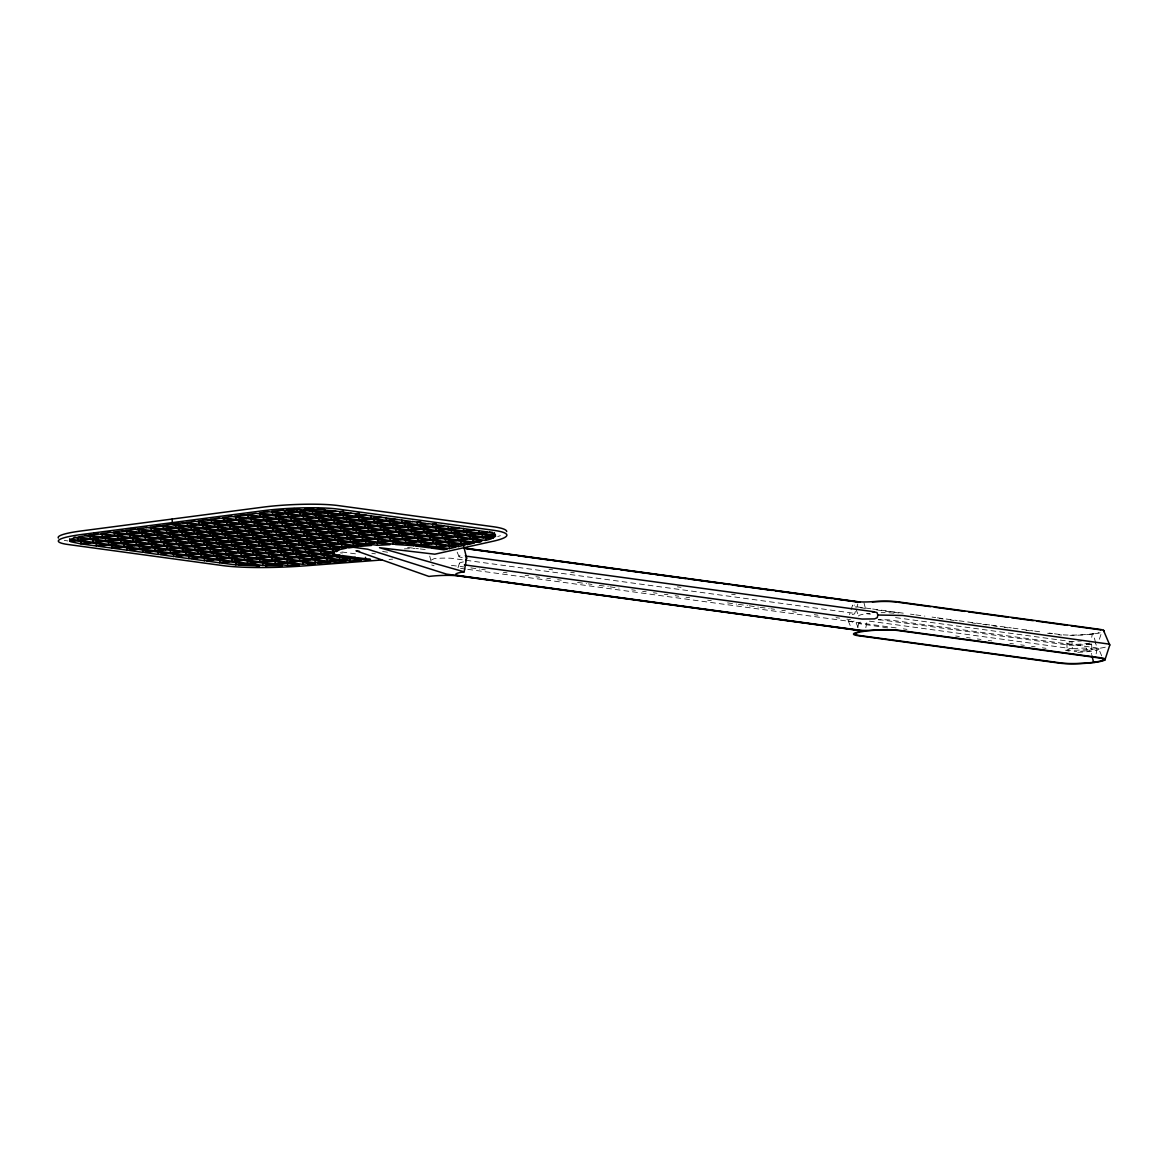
<?xml version="1.0" encoding="UTF-8"?>
<svg xmlns="http://www.w3.org/2000/svg" width="1168" height="1168" viewBox="0 0 1168 1168"><rect width="100%" height="100%" fill="white"/><g stroke="black" fill="none" stroke-linecap="round" stroke-linejoin="round"><path stroke-width="0.75" stroke-dasharray="5 3.75" d="M865.838 627.727L866.758 622.544M1091.715 637.29L1092.328 633.83L1093.365 633.976L1095.423 642.108M1096.153 653.803L1097.073 648.62L1095.832 643.743M457.987 567.75L459.477 563.137M852.246 614.66L854.611 613.842L856.319 608.718M857.823 604.046L856.816 607.156A25.127 3.154 -2.5 0 1 852.625 605.053L849.516 614.616M857.633 627.333L859.137 622.719M1099.409 639.217L1101.92 631.538M431.474 559.954L434.335 558.567A17.564 2.205 -2.5 0 1 451.111 558.26L854.801 613.39M467.784 569.342L852.552 621.785L855.122 620.5L858.29 627.961M463.448 561.896L462.981 561.969A17.564 2.205 -2.5 0 0 460.382 564.202L462.572 564.626M389.061 559.414L392.696 559.136M404.391 548.887L415.151 548.464M893.885 613.171L888.162 612.718A19.287 2.424 -2.5 0 0 881.154 612.689M451.417 565.37L463.623 566.903M407.574 547.471L418.407 548.741M420.203 548.945L425.619 549.588M870.861 608.762L858.261 607.039A23.331 2.92 -2.5 0 1 854.392 605.024M872.657 608.995L903.258 613.171M910.456 614.149L914.062 614.645M915.858 614.894L924.866 616.12M932.064 617.098L935.67 617.58M937.466 617.828L957.264 620.529M959.059 620.777L989.676 624.938M991.471 625.187L1011.269 627.888M1013.065 628.136L1032.877 630.837M1034.673 631.07L1041.871 632.063M1049.068 633.041L1052.675 633.523M1054.47 633.771L1059.872 634.516A23.331 2.92 -2.5 0 0 1098.621 632.735M860.393 607.725L867.59 608.703M876.599 609.93L899.988 613.112M939.598 618.514L943.204 619.011M950.402 619.989L953.993 620.471M971.995 622.924L975.601 623.42M982.799 624.398L986.405 624.895M993.603 625.873L997.195 626.369M1004.407 627.347L1007.999 627.829M1026 630.282L1029.607 630.778M1047.608 633.231L1051.2 633.728M549.033 569.342L552.639 569.838M570.729 572.305L574.335 572.787M677.382 586.832L681.002 587.329M731.621 594.22L735.241 594.716M866.758 613.696L870.35 614.193M895.564 617.624L1072.005 641.67L1072.312 648.78L868.861 621.069M1090.489 644.196L1086.401 643.641L1086.722 650.751L1090.795 651.306L1091.598 654.445M878.351 619.522L1069.07 645.174A19.287 2.424 -2.5 0 0 1095.686 643.291M470.865 567.896L479.902 569.123M481.712 569.371L485.319 569.867M503.393 572.335L507.014 572.816M525.089 575.284L528.71 575.78M535.937 576.758L539.558 577.255M546.785 578.233L550.405 578.729M557.632 579.722L561.253 580.204M577.518 582.423L586.555 583.664M588.365 583.912L591.986 584.394M599.213 585.387L608.251 586.613M610.061 586.862L619.098 588.088M631.757 589.825L635.377 590.307M642.604 591.3L646.211 591.796M653.452 592.775L657.058 593.271M664.3 594.249L667.906 594.746M675.148 595.724L678.754 596.22M685.996 597.213L689.602 597.695M707.677 600.162L711.297 600.659M727.576 602.878L736.614 604.104M738.41 604.352L747.462 605.579M749.257 605.827L758.309 607.068M760.105 607.316L769.143 608.543M770.953 608.791L774.574 609.273M781.801 610.265L785.422 610.762M792.649 611.74L796.269 612.236M814.344 614.704L817.965 615.186M836.04 617.653L839.661 618.149M846.888 619.128L850.508 619.624M341.859 551.982L357.904 554.172M460.557 568.363L465.974 569.108M896.119 627.888L852.786 621.989L848.216 620.88L847.953 619.39M903.346 628.866L906.952 629.362M955.701 636.005L959.322 636.502M966.535 637.48L970.155 637.976M977.368 638.954L980.974 639.451M988.201 640.429L991.807 640.925M1009.867 643.393L1013.474 643.875M1020.701 644.867L1024.307 645.349M1031.534 646.342L1035.14 646.838M1042.367 647.817L1045.973 648.313M340.195 552.814L342.253 553.106M887.651 627.858L859.312 623.654A19.287 2.424 -2.5 0 1 861.867 621.726M382.608 551.442L387.805 552.274M371.862 553.282L375.395 553.836M462.251 557.516L460.061 557.092A17.564 2.205 -2.5 0 1 462.659 554.858M1101.701 655.89L1098.548 648.459L1095.365 647.685L888.468 619.843A19.287 2.424 -2.5 0 0 878.467 619.887M431.693 564.991L434.043 565.735M851.136 621.099L852.552 621.785M855.852 609.112L858.991 616.543A19.287 2.424 -2.5 0 1 870.043 613.331M848.216 620.88L850.83 627.041M457.155 552.114L459.053 556.581M863.97 602.717L865.561 608.995M429.736 556.114L430.977 560.99M1091.642 644.167L1091.876 649.51M1066.851 642.911L1067.158 650.021M1098.548 648.459A19.287 2.424 -2.5 0 1 1076.4 652.328M1069.231 651.116A12.556 1.577 -2.5 0 1 1076.268 648.386A12.556 1.577 -2.5 0 1 1092.022 649.364A12.556 1.577 -2.5 0 1 1074.21 651.423M1089.788 643.042A12.556 1.577 -2.5 0 1 1073.903 644.313A12.556 1.577 -2.5 0 1 1067.231 642.692A12.556 1.577 -2.5 0 1 1081.378 641.013M1100.139 632.793A25.127 3.154 -2.5 0 1 1069.873 635.334M1061.61 635.042A25.127 3.154 -2.5 0 1 1058.412 634.706M500.415 535.674A76.884 9.636 -2.5 0 1 497.714 536.492M1105.293 647.189A30.499 3.825 -2.5 0 1 1064.661 650.226M67.934 540.945A53.83 6.745 -2.5 0 1 64.284 540.346"/><path stroke-width="1.5" d="M359.525 551.34L356.006 550.785L428.933 576.437A21.55 2.701 -2.5 0 1 458.148 575.912L858.203 630.413A14.366 1.796 -2.5 0 1 857.414 632.209A25.127 3.154 -2.5 0 0 858.027 635.684L1059.653 663.161A25.127 3.154 -2.5 0 0 1094.606 662.431A25.127 3.154 -2.5 0 0 1100.767 657.774L899.141 630.311A25.127 3.154 -2.5 0 0 873.153 630.151A14.366 1.796 -2.5 0 1 859.692 630.224L459.652 575.707A21.55 2.701 -2.5 0 1 464.178 571.824L466.631 558.012L463.754 546.609M467.565 556.318L874.248 611.784L877.066 612.645L877.796 615.025L877.285 617.682L874.555 618.894L862.101 619.069L464.368 564.874M1104.928 659.949L1109.6 645.612A30.499 3.825 -2.5 0 0 1109.337 644.137L1103.468 630.282M465.609 560.552L466.631 558.012L465.39 555.515M338.238 550.449L328.631 549.15L319.828 550.303L333.201 552.114L338.238 550.449L338.121 547.967L339.158 547.179L339.26 549.675L332.062 548.697L340.866 547.544L346.005 548.245L339.26 549.675M492.808 538.171L495.582 536.185L484.297 537.003L492.808 538.171L492.706 535.674M486.078 540.346L491.232 538.871L480.88 537.455L472.062 538.609L485.435 540.434L485.961 537.849L485.435 540.434M449.417 548.595L455.987 547.135L447.359 545.967L438.555 547.12L449.417 548.595L449.315 546.113M458.528 546.566L465.098 545.106L459.593 544.361L450.79 545.514L458.528 546.566L458.425 544.084L455.33 543.66M467.653 544.551L474.208 543.091L463.024 543.908L467.653 544.551L467.536 542.054M97.718 534.024L88.914 535.178L102.288 537.003L111.091 535.849M109.967 532.418L101.149 533.572L114.522 535.397L123.326 534.243L107.733 531.995M146.672 527.615L137.853 528.768L151.227 530.593L160.045 529.44L146.102 527.425M194.633 521.337L185.829 522.49L199.202 524.315L208.006 523.162M219.102 518.125L210.298 519.278L223.672 521.103L232.476 519.95M231.337 516.533L222.533 517.687L235.907 519.512L244.711 518.358M268.056 511.715L259.238 512.883L272.611 514.694L281.43 513.54M84.797 535.411L93.469 535.645M121.633 530.622L130.174 530.841M182.325 522.68L190.282 522.972M227.088 518.154L223.555 518.621L223.672 521.103M263.793 513.351L260.274 513.803L260.376 516.3L269.18 515.146M69.773 541.266L74.387 540.653L69.715 540.01L69.773 541.266L69.671 538.769M77.818 540.2L86.622 539.047L75.643 537.543L70.708 539.236L77.818 540.2L77.701 537.718L74.153 537.236M90.053 538.609L98.857 537.455L85.717 535.659L78.052 536.973L90.053 538.609L89.936 536.112M126.757 533.791L135.576 532.637L122.202 530.827L113.384 531.98L126.757 533.791L126.655 531.309M138.992 532.199L147.81 531.046L134.437 529.221L125.618 530.374L138.992 532.199L138.89 529.703L130.524 528.564M163.462 528.987L172.28 527.834L158.906 526.009L150.088 527.162L163.462 528.987L163.359 526.505L156.673 525.585M175.696 527.381L184.515 526.228L171.141 524.417L162.337 525.571L175.696 527.381L175.594 524.899L167.243 523.76M187.449 525.848L196.253 524.695L182.894 522.87L174.076 524.023L187.449 525.848L187.347 523.366M211.437 522.709L220.241 521.556L206.867 519.731L198.064 520.884L211.437 522.709L211.32 520.213L202.969 519.074M248.142 517.906L256.945 516.752L243.572 514.927L234.768 516.081L248.142 517.906L248.039 515.409L241.353 514.504M284.846 513.102L293.664 511.949L281.663 510.314L271.706 511.307L284.846 513.102L284.744 510.606L279.809 509.934M297.081 511.496L305.899 510.343L298.789 509.379L286.058 509.993L297.081 511.496L296.979 509L293.825 508.576M88.68 539.339L79.877 540.492L93.25 542.302L102.054 541.149L88.126 539.134M113.15 536.127L104.346 537.28L117.72 539.105L126.524 537.952M125.385 534.521L116.581 535.674L129.955 537.499L138.758 536.346L124.83 534.331M210.065 523.439L201.261 524.593L214.62 526.418L223.438 525.264M234.534 520.227L225.731 521.381L239.104 523.206L247.908 522.052M246.769 518.636L237.965 519.789L251.339 521.614L260.143 520.461M271.239 515.424L262.435 516.577L275.809 518.402L284.612 517.249M283.474 513.832L274.67 514.986L288.043 516.796L296.847 515.643L264.143 511.073M100.36 537.528L108.901 537.762M133.371 534.55L129.838 535.017L129.955 537.499M170.075 529.746L166.557 530.199L166.659 532.696L175.477 531.542M199.421 525.001L205.714 525.074M220.066 521.41L230.271 521.862M242.521 520.256L238.987 520.724L239.104 523.206M258.449 516.825L266.99 517.059M296.833 512.256L303.695 512.241M81.015 543.908L89.819 542.755L76.446 540.93L70.62 541.704L81.015 543.908L80.899 541.426M105.485 540.711L114.289 539.558L100.915 537.733L92.111 538.886L105.485 540.711L105.368 538.214M142.189 535.893L150.993 534.74L137.62 532.929L128.816 534.083L142.189 535.893L142.087 533.411L135.4 532.491M154.424 534.302L163.228 533.148L149.869 531.323L141.051 532.477L154.424 534.302L154.322 531.805L147.635 530.9M178.894 531.09L187.712 529.936L174.339 528.111L165.52 529.265L178.894 531.09L178.792 528.608L170.426 527.469M191.129 529.484L199.947 528.33L186.573 526.52L177.755 527.673L191.129 529.484L191.026 527.002L184.34 526.096M202.882 527.951L211.685 526.797L198.312 524.972L189.508 526.126L202.882 527.951L202.765 525.469M226.869 524.812L235.673 523.658L222.3 521.833L213.496 522.987L226.869 524.812L226.753 522.315M263.574 520.008L272.378 518.855L259.004 517.03L250.2 518.183L263.574 520.008L263.457 517.512M300.278 515.205L309.082 514.051L295.723 512.226L286.905 513.38L300.278 515.205L300.176 512.708M312.513 513.599L321.331 512.445L307.958 510.62L299.139 511.774L312.513 513.599L312.411 511.102M324.748 511.993L333.566 510.839L317.214 509.409L311.374 510.168L324.748 511.993L324.646 509.511L317.959 508.591M128.582 538.229L119.778 539.382L133.152 541.207L141.956 540.054L93.82 533.367M140.817 536.623L132.013 537.776L145.387 539.601L154.191 538.448M177.521 531.82L168.718 532.973L182.091 534.798L190.895 533.645M225.497 525.542L216.679 526.695L230.052 528.52L238.871 527.367L192.399 520.913M249.967 522.33L241.163 523.483L254.522 525.308L263.34 524.155M262.201 520.738L253.398 521.892L266.771 523.717L275.575 522.563L229.103 516.11M286.671 517.526L277.867 518.68L291.241 520.505L300.045 519.351M298.906 515.935L290.102 517.088L303.476 518.899L312.279 517.745L298.351 515.73M335.625 511.117L326.806 512.27L340.18 514.095L348.998 512.942L335.055 510.927M112.084 541.456L108.566 541.923L108.668 544.405L117.486 543.251M148.803 536.652L145.27 537.119L145.387 539.601M201.436 528.418L209.977 528.637M237.162 523.746L245.703 523.965M275.546 519.161L282.422 519.161M306.892 515.949L303.359 516.417L303.476 518.899M343.596 511.146L340.078 511.613L340.18 514.095M96.433 546.011L105.251 544.857L91.878 543.032L83.059 544.186L96.433 546.011L96.331 543.529M120.917 542.813L129.721 541.66L116.347 539.835L107.544 540.988L120.917 542.813L120.8 540.317L112.449 539.178M157.622 537.995L166.425 536.842L153.052 535.032L144.248 536.185L157.622 537.995L157.505 535.513L149.154 534.375M169.856 536.404L178.66 535.251L165.287 533.426L156.483 534.579L169.856 536.404L169.74 533.907L164.732 533.221M194.326 533.192L203.13 532.039L189.771 530.214L180.952 531.367L194.326 533.192L194.224 530.71L187.537 529.79M206.561 531.586L215.379 530.433L202.006 528.622L193.187 529.776L206.561 531.586L206.459 529.104M218.314 530.053L227.118 528.9L213.744 527.075L204.94 528.228L218.314 530.053L218.197 527.571L211.51 526.651M242.287 526.914L251.105 525.761L237.732 523.936L228.913 525.089L242.287 526.914L242.185 524.417M279.006 522.111L287.81 520.957L274.436 519.132L265.632 520.286L279.006 522.111L278.889 519.614M315.71 517.307L324.514 516.154L311.141 514.329L302.337 515.482L315.71 517.307L315.594 514.811L308.921 513.905M327.945 515.701L336.749 514.548L323.39 512.723L314.572 513.876L327.945 515.701L327.843 513.205L319.477 512.066M119.545 543.543L110.726 544.697L124.1 546.507L132.918 545.354M144.014 540.331L135.211 541.485L148.57 543.31L157.388 542.156L143.46 540.142M156.249 538.725L147.445 539.879L160.819 541.704L169.623 540.55M192.954 533.922L184.15 535.075L197.523 536.9L206.327 535.747M240.929 527.644L232.111 528.797L245.484 530.622L254.303 529.469L240.36 527.44M265.399 524.432L256.58 525.6L269.954 527.41L278.772 526.257M277.634 522.841L268.815 523.994L282.189 525.819L291.007 524.666M302.103 519.629L293.299 520.782L306.673 522.607L315.477 521.454L255.821 513.321L247.003 514.475L260.376 516.3M351.042 513.219L342.239 514.373L355.612 516.198L364.416 515.044M115.282 545.164L111.763 545.631L111.865 548.113L120.684 546.96L107.31 545.135L98.492 546.288L111.865 548.113M151.986 540.361L148.467 540.813L148.57 543.31M181.828 535.557L188.705 535.557M215.204 530.301L225.409 530.739M248.901 527.673L245.382 528.126L245.484 530.622M285.605 522.855L282.087 523.322L282.189 525.819M322.324 518.052L318.791 518.519L318.908 521.001L327.712 519.848M359.029 513.248L355.495 513.716L355.612 516.198M136.335 544.916L145.153 543.762L131.78 541.937L122.961 543.091L136.335 544.916L136.233 542.419L127.867 541.28M173.054 540.098L181.858 538.944L168.484 537.134L159.68 538.287L173.054 540.098L172.937 537.616L166.25 536.711M185.289 538.506L194.092 537.353L180.719 535.528L171.915 536.681L185.289 538.506L185.172 536.01M209.758 535.294L218.562 534.141L205.188 532.316L196.385 533.469L209.758 535.294L209.641 532.812L204.634 532.126M221.993 533.688L230.797 532.535L217.423 530.725L208.619 531.878L221.993 533.688L221.891 531.206M233.746 532.155L242.55 531.002L229.176 529.177L220.372 530.33L233.746 532.155L233.629 529.673L225.278 528.535M257.719 529.016L266.538 527.863L253.164 526.038L244.346 527.191L257.719 529.016L257.617 526.52L250.93 525.615M294.424 524.213L303.242 523.06L289.868 521.235L281.065 522.388L294.424 524.213L294.321 521.716L285.97 520.578M331.143 519.41L339.946 518.256L326.573 516.431L317.769 517.585L331.143 519.41L331.026 516.913M343.377 517.804L352.181 516.65L338.808 514.825L330.004 515.979L343.377 517.804L343.261 515.307L336.574 514.402M134.977 545.646L126.159 546.799L139.532 548.61L148.351 547.456M159.447 542.434L150.628 543.587L164.002 545.412L172.82 544.259M171.681 540.828L162.863 541.981L176.237 543.806L185.055 542.653M208.386 536.024L199.582 537.178L212.956 539.003L221.759 537.849L162.104 529.717L153.285 530.871L166.659 532.696M280.831 526.534L272.013 527.702L285.386 529.513L294.205 528.359L218.547 517.935M293.066 524.943L284.247 526.096L297.621 527.921L306.439 526.768M317.535 521.731L308.717 522.884L322.091 524.709L330.909 523.556L316.966 521.541M329.77 520.14L320.966 521.293L334.325 523.103L343.144 521.95M366.475 515.322L357.671 516.475L371.044 518.3L379.848 517.147M130.714 547.266L127.195 547.734L127.297 550.216L136.101 549.062L122.742 547.237L113.924 548.391L127.297 550.216M167.418 542.463L163.9 542.916L164.002 545.412M183.361 539.032L191.888 539.251M221.73 534.448L228.607 534.448M264.333 529.776L260.814 530.228L260.917 532.725L269.72 531.571L256.347 529.746L247.543 530.9L260.917 532.725M301.037 524.958L297.519 525.425L297.621 527.921M325.507 521.76L321.988 522.227L322.091 524.709M353.685 516.738L362.226 516.957M151.767 547.018L160.585 545.865L147.212 544.04L138.393 545.193L151.767 547.018L151.665 544.522L144.978 543.616M188.471 542.2L197.29 541.047L183.916 539.236L175.112 540.39L188.471 542.2L188.369 539.718M200.721 540.609L209.525 539.455L196.151 537.63L187.347 538.784L200.721 540.609L200.604 538.112L193.917 537.207M225.19 537.397L233.994 536.243L220.621 534.418L211.817 535.572L225.19 537.397L225.074 534.915M237.425 535.805L246.229 534.637L232.855 532.827L224.052 533.98L237.425 535.805L237.308 533.309L228.957 532.17M249.164 534.258L257.982 533.104L244.608 531.279L235.79 532.433L249.164 534.258L249.061 531.776L242.375 530.856M273.151 531.119L281.955 529.965L268.596 528.14L259.778 529.294L273.151 531.119L273.049 528.637M309.856 526.315L318.674 525.162L305.301 523.337L296.482 524.49L309.856 526.315L309.754 523.819L301.388 522.68M346.575 521.512L355.379 520.359L342.005 518.534L333.201 519.687L346.575 521.512L346.458 519.015L339.771 518.11M358.81 519.906L367.613 518.753L354.24 516.928L345.436 518.081L358.81 519.906L358.693 517.409M150.395 547.748L141.591 548.902L154.964 550.712L163.768 549.559L104.113 541.441L95.309 542.594L108.668 544.405M174.879 544.536L166.06 545.69L179.434 547.515L188.252 546.361M187.114 542.93L178.295 544.084L191.669 545.909L200.487 544.755L140.262 536.433M223.818 538.127L215.014 539.28L228.373 541.105L237.192 539.952L223.263 537.937M271.779 531.849L262.975 533.002L276.349 534.827L285.153 533.674M296.249 528.651L287.445 529.805L300.818 531.615L309.622 530.462M308.498 527.045L299.68 528.199L313.053 530.024L321.857 528.87M345.202 522.242L336.384 523.395L349.758 525.206L358.576 524.052M381.907 517.424L373.103 518.577L386.477 520.402L395.28 519.249M162.075 545.938L170.616 546.171M198.779 541.134L207.32 541.353M259.471 533.192L267.428 533.484M304.235 528.666L300.716 529.133L300.818 531.615M340.939 523.863L337.421 524.33L337.523 526.812L346.341 525.658M356.882 520.432L365.409 520.651M142.73 552.318L151.533 551.165L138.16 549.34L129.356 550.493L142.73 552.318L142.613 549.836M167.199 549.121L176.003 547.967L162.644 546.142L153.826 547.296L167.199 549.121L167.097 546.624M203.904 544.303L212.722 543.149L199.348 541.339L190.53 542.492L203.904 544.303L203.801 541.821M216.138 542.711L224.957 541.558L211.583 539.733L202.765 540.886L216.138 542.711L216.036 540.215L207.67 539.076M240.623 539.499L249.426 538.346L236.053 536.521L227.249 537.674L240.623 539.499L240.506 537.017L233.819 536.097M252.857 537.908L261.661 536.754L248.288 534.929L239.484 536.083L252.857 537.908L252.741 535.411L244.389 534.272M264.596 536.36L273.414 535.207L260.041 533.382L251.222 534.535L264.596 536.36L264.494 533.878M288.584 533.221L297.387 532.068L284.014 530.243L275.21 531.396L288.584 533.221L288.467 530.739L280.116 529.6M325.288 528.418L334.106 527.264L320.733 525.439L311.914 526.593L325.288 528.418L325.186 525.921L318.499 525.016M361.992 523.614L370.811 522.461L357.437 520.636L348.619 521.789L361.992 523.614L361.89 521.118M374.242 522.008L383.046 520.855L369.672 519.03L360.868 520.183L374.242 522.008L374.125 519.512L369.117 518.84M165.827 549.851L157.023 551.004L170.397 552.814L179.2 551.661L165.272 549.646M190.296 546.639L181.493 547.792L194.866 549.617L203.67 548.464M202.546 545.033L193.727 546.186L207.101 548.011L215.905 546.858L201.976 544.843M287.211 533.951L278.407 535.105L291.781 536.93L300.585 535.776M311.681 530.754L302.877 531.907L316.251 533.718L325.054 532.564M323.916 529.148L315.112 530.301L328.485 532.126L337.289 530.973M348.4 525.936L339.581 527.089L352.955 528.914L361.773 527.761M360.635 524.344L351.816 525.498L365.19 527.308L374.008 526.155L314.338 518.037L305.534 519.191L318.908 521.001M397.339 519.526L388.535 520.68L401.894 522.505L410.713 521.351L350.488 513.029M177.507 548.04L186.048 548.274M210.517 545.062L206.999 545.529L207.101 548.011M247.222 540.258L243.703 540.711L243.805 543.208L252.624 542.054M276.582 535.513L282.86 535.586M297.212 531.922L307.432 532.374M319.667 530.768L316.134 531.236L316.251 533.718M335.596 527.352L344.137 527.571M373.979 522.768L380.841 522.753M158.162 554.42L166.966 553.267L153.592 551.442L144.788 552.595L158.162 554.42L158.045 551.938M182.631 551.223L191.435 550.07L178.062 548.245L169.258 549.398L182.631 551.223L182.515 548.726M219.336 546.405L228.154 545.252L214.781 543.441L205.962 544.595L219.336 546.405L219.234 543.923L212.547 543.018M231.571 544.814L240.389 543.66L227.015 541.835L218.197 542.989L231.571 544.814L231.468 542.317L224.782 541.412M256.04 541.602L264.859 540.448L251.485 538.623L242.667 539.777L256.04 541.602L255.938 539.12L247.587 537.981M268.275 540.01L277.093 538.857L263.72 537.032L254.916 538.185L268.275 540.01L268.173 537.514L261.486 536.608M280.028 538.463L288.832 537.309L275.473 535.484L266.654 536.638L280.028 538.463L279.926 535.981M304.016 535.324L312.82 534.17L299.446 532.345L290.642 533.499L304.016 535.324L303.899 532.842M340.72 530.52L349.524 529.367L336.15 527.542L327.347 528.695L340.72 530.52L340.618 528.024M377.425 525.717L386.243 524.563L372.869 522.738L364.051 523.892L377.425 525.717L377.322 523.22M389.659 524.111L398.478 522.957L385.104 521.132L376.286 522.286L389.659 524.111L389.557 521.614M205.729 548.741L196.925 549.894L210.298 551.719L219.102 550.566L158.877 542.244M217.963 547.135L209.16 548.288L222.533 550.113L231.337 548.96M254.682 542.332L245.864 543.485L259.238 545.31L268.056 544.157M302.643 536.054L293.84 537.207L307.199 539.032L316.017 537.879L271.224 531.644M327.113 532.856L318.309 534.01L331.683 535.82L340.487 534.667M339.348 531.25L330.544 532.404L343.918 534.229L352.721 533.075L277.064 522.636M363.817 528.038L355.014 529.192L368.387 531.017L377.191 529.863M376.067 526.447L367.248 527.6L380.622 529.411L389.426 528.257L375.497 526.242M412.771 521.629L403.953 522.782L417.326 524.607L426.145 523.454L412.202 521.439M189.245 551.968L185.712 552.435L185.829 554.917L194.633 553.763M225.95 547.164L222.416 547.631L222.533 550.113M278.583 538.93L287.124 539.149M314.323 534.258L322.85 534.477M352.692 529.673L359.569 529.673M384.038 526.461L380.52 526.929L380.622 529.411M420.743 521.658L417.224 522.125L417.326 524.607M173.594 556.523L182.398 555.369L169.024 553.544L160.22 554.698L173.594 556.523L173.477 554.041M198.064 553.325L206.867 552.172L193.494 550.347L184.69 551.5L198.064 553.325L197.947 550.829L189.596 549.69M234.768 548.522L243.572 547.354L230.198 545.544L221.394 546.697L234.768 548.522L234.666 546.025L226.3 544.887M247.003 546.916L255.807 545.763L242.448 543.938L233.629 545.091L247.003 546.916L246.901 544.419L241.878 543.733M271.472 543.704L280.291 542.551L266.917 540.726L258.099 541.879L271.472 543.704L271.37 541.222L264.683 540.302M283.707 542.113L292.526 540.959L279.152 539.134L270.334 540.288L283.707 542.113L283.605 539.616M295.46 540.565L304.264 539.412L290.89 537.587L282.087 538.74L295.46 540.565L295.343 538.083L288.657 537.163M319.448 537.426L328.252 536.273L314.878 534.448L306.074 535.601L319.448 537.426L319.331 534.944M356.152 532.623L364.956 531.469L351.583 529.644L342.779 530.798L356.152 532.623L356.036 530.126M392.857 527.819L401.675 526.666L388.302 524.841L379.483 525.994L392.857 527.819L392.755 525.323L386.068 524.417M405.092 526.213L413.91 525.06L400.536 523.235L391.718 524.388L405.092 526.213L404.989 523.717L396.624 522.578M196.691 554.055L187.887 555.209L201.246 557.019L210.065 555.866M221.161 550.843L212.357 551.997L225.731 553.822L234.534 552.668L220.606 550.654M233.396 549.237L224.592 550.391L237.965 552.216L246.769 551.062M270.1 544.434L261.296 545.587L274.67 547.412L283.474 546.259M318.076 538.156L309.257 539.309L322.631 541.134L331.449 539.981L317.506 537.952M342.545 534.959L333.741 536.112L347.1 537.922L355.919 536.769M354.78 533.353L345.976 534.506L359.35 536.331L368.154 535.178M379.25 530.141L370.446 531.294L383.819 533.119L392.623 531.966L332.968 523.833L324.149 524.987L337.523 526.812M428.203 523.731L419.385 524.885L432.759 526.71L441.577 525.556M192.428 555.676L188.909 556.143L189.012 558.625L197.83 557.472L184.456 555.647L175.638 556.8L189.012 558.625M229.147 550.873L225.614 551.325L225.731 553.822M258.975 546.069L265.851 546.069M292.35 540.813L302.556 541.251M326.047 538.185L322.529 538.638L322.631 541.134M362.752 533.367L359.233 533.834L359.35 536.331M399.471 528.564L395.937 529.031L396.054 531.513L404.858 530.36M436.175 523.76L432.656 524.228L432.759 526.71M213.496 555.428L222.3 554.274L208.926 552.449L200.122 553.603L213.496 555.428L213.379 552.931L205.028 551.792M250.2 550.624L259.004 549.471L245.63 547.646L236.827 548.799L250.2 550.624L250.083 548.128L243.397 547.223M262.435 549.018L271.239 547.865L257.865 546.04L249.061 547.193L262.435 549.018L262.318 546.522M286.905 545.806L295.723 544.653L282.349 542.828L273.531 543.981L286.905 545.806L286.802 543.324L281.78 542.638M299.139 544.215L307.958 543.062L294.584 541.237L285.766 542.39L299.139 544.215L299.037 541.718M310.892 542.667L319.696 541.514L306.323 539.689L297.519 540.842L310.892 542.667L310.776 540.185L302.424 539.047M334.866 539.528L343.684 538.375L330.31 536.55L321.492 537.703L334.866 539.528L334.763 537.046L328.077 536.127M371.585 534.725L380.388 533.572L367.015 531.747L358.211 532.9L371.585 534.725L371.468 532.228L363.117 531.09M417.093 528.768L403.719 526.943L394.915 528.097L408.289 529.922L417.093 528.768L423.604 529.527L423.721 532.024L432.525 530.871L419.151 529.046L410.348 530.199L423.721 532.024M420.524 528.316L429.328 527.162L415.969 525.337L407.15 526.491L420.524 528.316L420.422 525.819L413.735 524.914M212.123 556.158L203.305 557.311L216.679 559.122L225.497 557.968M236.593 552.946L227.789 554.099L241.148 555.924L249.967 554.771M248.828 551.34L240.024 552.493L253.398 554.318L262.201 553.165M285.532 546.536L276.728 547.69L290.102 549.515L298.906 548.361L239.25 540.229L230.432 541.383L243.805 543.208M357.977 537.061L349.159 538.214L362.533 540.025L371.351 538.871L295.694 528.447M370.212 535.455L361.394 536.608L374.767 538.433L383.586 537.28M394.682 532.243L385.878 533.396L399.252 535.221L408.055 534.068L394.127 532.053M406.917 530.652L398.113 531.805L411.486 533.615L420.29 532.462M443.621 525.834L434.817 526.987L448.191 528.812L456.995 527.659M207.86 557.778L204.342 558.246L204.444 560.728L213.262 559.574L199.889 557.749L191.07 558.903L204.444 560.728M244.565 552.975L241.046 553.428L241.148 555.924M260.508 549.544L269.049 549.763M298.877 544.974L305.753 544.96M341.479 540.288L337.961 540.74L338.063 543.237L346.881 542.083M378.184 535.47L374.665 535.937L374.767 538.433M402.668 532.272L399.135 532.739L399.252 535.221M430.831 527.25L439.372 527.469M228.913 557.53L237.732 556.377L224.358 554.552L215.54 555.705L228.913 557.53L228.811 555.034L222.124 554.128M265.632 552.727L274.436 551.573L261.063 549.748L252.259 550.902L265.632 552.727L265.516 550.23M277.867 551.121L286.671 549.967L273.297 548.142L264.494 549.296L277.867 551.121L277.75 548.624L271.064 547.719M302.337 547.909L311.141 546.755L297.767 544.93L288.963 546.084L302.337 547.909L302.22 545.427M314.572 546.317L323.375 545.164L310.016 543.339L301.198 544.492L314.572 546.317L314.469 543.821L306.104 542.682M326.325 544.77L335.128 543.616L321.755 541.791L312.951 542.945L326.325 544.77L326.208 542.288L319.521 541.368M350.298 541.631L359.116 540.477L345.743 538.652L336.924 539.806L350.298 541.631L350.196 539.149M387.017 536.827L395.821 535.674L382.447 533.849L373.643 535.002L387.017 536.827L386.9 534.331L378.549 533.192M435.956 530.418L444.76 529.265L431.386 527.44L422.582 528.593L435.956 530.418L435.839 527.921M227.556 558.26L218.737 559.414L232.111 561.239L240.929 560.071L181.259 551.953L172.455 553.106L185.829 554.917M252.025 555.048L243.207 556.202L256.58 558.027L265.399 556.873M264.26 553.442L255.442 554.596L268.815 556.421L277.634 555.267L217.409 546.945M300.964 548.639L292.161 549.792L305.534 551.617L314.338 550.464L300.41 548.449M348.925 542.361L340.122 543.514L353.495 545.339L362.299 544.186L333.508 540.258L324.689 541.412L338.063 543.237M373.41 539.163L364.591 540.317L377.965 542.127L386.783 540.974M385.644 537.557L376.826 538.711L390.2 540.536L399.018 539.382M422.349 532.754L413.545 533.907L426.919 535.718L435.722 534.564M459.053 527.936L450.249 529.089L463.623 530.914L472.427 529.761M239.221 556.45L247.762 556.683M277.604 551.88L284.466 551.865M336.618 543.704L344.575 543.996M381.381 539.178L377.863 539.645L377.965 542.127M418.086 534.375L414.567 534.842L414.669 537.324L423.488 536.17M434.029 530.944L442.57 531.177M219.876 562.83L228.68 561.677L215.321 559.852L206.502 561.005L219.876 562.83L219.774 560.348M244.346 559.633L253.164 558.479L239.79 556.654L230.972 557.808L244.346 559.633L244.243 557.136M281.05 554.829L289.868 553.676L276.495 551.851L267.691 553.004L281.05 554.829L280.948 552.333M293.299 553.223L302.103 552.07L288.73 550.245L279.926 551.398L293.299 553.223L293.183 550.727L284.831 549.588M317.769 550.011L326.573 548.858L313.199 547.033L304.395 548.201L317.769 550.011L317.652 547.529L310.965 546.609M330.004 548.42L338.808 547.266L325.434 545.441L316.63 546.595L330.004 548.42L329.887 545.923L321.536 544.784M341.742 546.872L350.561 545.719L337.187 543.894L328.369 545.047L341.742 546.872L341.64 544.39M365.73 543.733L374.534 542.58L361.175 540.755L352.356 541.908L365.73 543.733L365.628 541.251L357.262 540.112M402.434 538.93L411.253 537.776L397.879 535.951L389.061 537.105L402.434 538.93L402.332 536.433L395.645 535.528M439.153 534.126L447.957 532.973L434.584 531.148L425.78 532.301L439.153 534.126L439.037 531.63M451.388 532.52L460.192 531.367L446.818 529.542L438.015 530.695L451.388 532.52L451.271 530.024L446.264 529.352M242.973 560.363L234.169 561.516L247.543 563.341L256.347 562.188L242.418 560.158M267.457 557.151L258.639 558.304L272.013 560.129L280.831 558.976M279.692 555.545L270.874 556.698L284.247 558.523L293.066 557.37L279.123 555.355M388.827 541.266L380.023 542.419L393.397 544.23L402.201 543.076L372.84 538.959M401.077 539.66L392.258 540.813L405.632 542.638L414.45 541.485M425.546 536.448L416.728 537.601L430.101 539.426L438.92 538.273M437.781 534.856L428.963 536.01L442.336 537.82L451.155 536.667L391.484 528.549L382.681 529.703L396.054 531.513M474.485 530.038L465.682 531.192L479.055 533.017L487.275 531.936L427.634 523.541M254.653 558.552L263.194 558.786M287.664 555.574L284.145 556.041L284.247 558.523M324.368 550.77L320.85 551.238L320.966 553.72L329.77 552.566M396.813 541.28L393.295 541.748L393.397 544.23M412.742 537.864L421.283 538.083M451.125 533.28L457.987 533.28M360.693 546.317L371.57 545.441L364.358 544.463L355.554 545.617L360.693 546.317L360.591 543.835M235.892 564.859L244.112 563.779L230.738 561.954L221.935 563.107L235.892 564.859L235.79 562.363M259.778 561.735L268.582 560.582L255.223 558.757L246.404 559.91L259.778 561.735L259.676 559.238M296.482 556.932L305.301 555.778L291.927 553.953L283.109 555.107L296.482 556.932L296.38 554.435L289.693 553.53M308.717 555.326L317.535 554.172L304.162 552.347L295.343 553.501L308.717 555.326L308.615 552.829L301.928 551.924M417.867 541.032L426.685 539.879L413.311 538.054L404.493 539.207L417.867 541.032L417.764 538.536M454.571 536.229L463.389 535.075L450.016 533.25L441.212 534.404L454.571 536.229L454.469 533.732M466.82 534.623L475.624 533.469L462.251 531.644L453.447 532.798L466.82 534.623L466.704 532.126M282.875 559.253L274.071 560.406L287.445 562.231L296.249 561.078L236.038 552.756M295.124 557.647L286.306 558.8L299.68 560.625L308.483 559.472M331.829 552.844L323.01 553.997L336.384 555.822L340.311 555.311L333.099 554.333L334.574 553.223L316.397 550.741L307.593 551.895L320.966 553.72M416.494 541.762L407.69 542.916L421.064 544.741L429.868 543.587L354.225 533.148M440.978 538.55L432.16 539.704L445.534 541.529L454.352 540.375M453.213 536.959L444.395 538.112L457.768 539.923L466.587 538.769L452.644 536.754M266.392 562.48L262.858 562.947L262.975 565.443L271.779 564.29L258.405 562.465L249.602 563.618L262.975 565.443M303.096 557.676L299.577 558.143L299.68 560.625M429.853 540.185L436.715 540.185M461.185 536.973L457.666 537.441L457.768 539.923M275.21 563.837L284.014 562.684L270.64 560.859L261.836 562.012L275.21 563.837L275.093 561.341L266.742 560.202M311.914 559.034L320.733 557.881L307.359 556.056L298.541 557.209L311.914 559.034L311.812 556.537L303.446 555.399M324.149 557.428L332.968 556.275L319.594 554.45L310.776 555.603L324.149 557.428L324.047 554.931L319.025 554.245M413.72 545.704L417.633 545.179L404.259 543.368L395.456 544.522L413.72 545.704L413.618 543.208M433.299 543.135L442.103 541.981L428.744 540.156L419.925 541.31L433.299 543.135L433.197 540.638M470.003 538.331L478.822 537.178L465.448 535.353L456.63 536.506L470.003 538.331L469.901 535.835L463.214 534.929M482.238 536.725L491.056 535.572L477.683 533.747L468.864 534.9L482.238 536.725L482.136 534.229L473.77 533.09M494.473 535.119L495.509 534.988L494.677 533.995L489.027 532.258L481.114 533.294L494.473 535.119L494.371 532.637M298.307 561.355L289.503 562.509L302.877 564.334L311.681 563.18L297.752 561.166M310.542 559.749L301.738 560.917L315.112 562.728L323.916 561.574L294.555 557.457M431.926 543.865L423.123 545.018L436.496 546.843L445.3 545.69L431.372 543.66M456.396 540.653L447.592 541.806L460.966 543.631L469.77 542.478L410.114 534.345L401.31 535.499L414.669 537.324M306.293 561.385L302.76 561.852L302.877 564.334M336.136 556.581L342.998 556.581M439.913 543.894L436.379 544.346L436.496 546.843M476.617 539.076L473.098 539.543L473.201 542.025L482.004 540.872L468.645 539.061L459.827 540.215L473.201 542.025M327.347 561.136L336.15 559.983L322.777 558.158L313.973 559.311L327.347 561.136L327.244 558.64L320.558 557.735M339.581 559.53L348.4 558.377L335.026 556.552L326.208 557.705L339.581 559.53L339.479 557.034M448.731 545.237L457.535 544.084L444.161 542.259L435.357 543.412L448.731 545.237L448.614 542.74L440.263 541.602M334.909 562.158L345.962 561.312L338.209 560.26L329.405 561.414L334.909 562.158L334.793 559.676M350.269 560.99L361.321 560.129L350.444 558.654L341.64 559.808L350.269 560.99L350.152 558.494M365.613 559.808L370.533 559.428L357.788 557.691L353.875 558.202L365.613 559.808L365.511 557.311M381.805 559.968L305.578 565.808A76.884 9.636 -2.5 0 1 222.781 565.589L68.08 544.507A53.83 6.745 -2.5 0 1 81.278 534.535L263.34 510.693A53.83 6.745 -2.5 0 1 338.253 509.131L492.954 530.199A76.884 9.636 -2.5 0 1 492.969 541.266L434.803 554.201L379.498 547.704L464.178 571.824M872.233 611.871L874.248 611.784M877.796 615.025L902.543 615.463L1109.337 644.137M287.62 565.531L299.446 564.786L286.072 562.961L277.269 564.115L287.62 565.531L287.503 563.034L282.335 562.334M377.395 545.325L389.966 544.682L376.592 542.857L367.789 544.011L377.395 545.325L377.279 542.828M489.363 531.951L492.706 532.404M304.045 509.963L310.732 510.883M381.191 520.475L387.878 521.395M458.352 530.987L465.039 531.907M322.675 515.774L329.361 516.679M399.821 526.286L406.508 527.206M476.967 536.798L483.654 537.718M898.236 602.279L930.633 606.703M934.239 607.185L964.841 611.36M968.447 611.857L1008.042 617.244M1011.649 617.741L1033.242 620.675M1036.848 621.172L1067.45 625.347M1071.056 625.829L1098.051 629.508A23.331 2.92 -2.5 0 1 1100.869 630.078M463.813 547.982L858.451 601.768A14.366 1.796 -2.5 0 0 871.912 601.695A25.127 3.154 -2.5 0 1 897.9 601.841L1099.526 629.318A25.127 3.154 -2.5 0 1 1103.687 631.494M466.966 548.624L860.363 602.221M465.915 548.668L489.348 551.865M492.954 552.362L514.577 555.311M518.169 555.793L548.814 559.968M552.42 560.465L583.051 564.64M586.657 565.122L592.059 565.867M595.665 566.349L617.288 569.298M620.894 569.794L651.525 573.97M655.131 574.452L685.762 578.627M689.368 579.124L694.77 579.854M698.376 580.35L719.999 583.299M723.605 583.781L729.007 584.526M732.613 585.022L772.252 590.424M775.859 590.906L797.481 593.855M801.087 594.351L831.718 598.527M835.324 599.009L856.947 601.958M264.683 527.498L271.37 528.403M343.509 538.229L348.517 538.915M178.485 523.454L172.309 522.607L172.149 519.059M191.859 525.279L193.917 525.556M209.349 527.659L207.291 527.381L207.174 524.885M224.767 529.761L222.708 529.484L222.606 526.987M240.199 531.863L238.141 531.586L238.038 529.089M253.573 533.688L255.631 533.966M269.005 535.791L271.064 536.068M286.496 538.171L284.437 537.893L284.32 535.397M301.928 540.273L299.869 539.996L299.753 537.499M317.346 542.375L315.287 542.098L315.185 539.601M330.719 544.2L332.778 544.478M346.151 546.303L348.21 546.58M353.349 547.281L367.759 549.237L446.556 574.13L865.211 631.173A23.331 2.92 -2.5 0 1 897.681 630.501L1099.292 657.964A23.331 2.92 -2.5 0 1 1093.584 662.285A23.331 2.92 -2.5 0 1 1061.113 662.971L859.502 635.494A23.331 2.92 -2.5 0 1 865.211 631.173M324.733 548.493L333.084 549.632L333.201 552.114M1094.606 662.431L1093.584 662.285L1091.992 656.007M478.938 530.535L479.055 533.017M463.506 528.432L463.623 530.914M460.849 541.149L460.966 543.631M448.089 526.33L448.191 528.812M445.431 539.047L445.534 541.529M442.234 535.338L442.336 537.82M429.999 536.944L430.101 539.426M426.802 533.236L426.919 535.718M420.947 542.244L421.064 544.741M411.37 531.133L411.486 533.615M408.172 527.425L408.289 529.922M405.53 540.142L405.632 542.638M401.792 520.023L401.894 522.505M390.097 538.039L390.2 540.536M386.36 517.92L386.477 520.402M383.703 530.637L383.819 533.119M370.928 515.818L371.044 518.3M368.27 528.535L368.387 531.017M365.088 524.826L365.19 527.308M362.43 537.543L362.533 540.025M352.853 526.432L352.955 528.914M353.393 542.843L353.495 545.339M349.655 522.724L349.758 525.206M346.998 535.44L347.1 537.922M343.801 531.732L343.918 534.229M336.515 549.179L336.618 551.676M334.223 520.621L334.325 523.103M331.566 533.338L331.683 535.82M328.369 529.63L328.485 532.126M314.995 560.246L315.112 562.728M312.951 527.527L313.053 530.024M306.556 520.125L306.673 522.607M307.096 536.535L307.199 539.032M305.417 549.135L305.534 551.617M291.124 518.023L291.241 520.505M291.664 534.433L291.781 536.93M289.985 547.018L290.102 549.515M287.941 514.314L288.043 516.796M287.343 559.735L287.445 562.231M285.284 527.031L285.386 529.513M275.692 515.92L275.809 518.402M276.232 532.331L276.349 534.827M274.568 544.916L274.67 547.412M272.509 512.212L272.611 514.694M271.91 557.632L272.013 560.129M269.852 524.928L269.954 527.41M268.713 553.939L268.815 556.421M266.654 521.22L266.771 523.717M259.135 542.813L259.238 545.31M256.478 555.53L256.58 558.027M254.42 522.826L254.522 525.308M253.281 551.836L253.398 554.318M251.222 519.118L251.339 521.614M247.441 560.844L247.543 563.341M237.849 549.734L237.965 552.216M235.79 517.015L235.907 519.512M232.009 558.742L232.111 561.239M229.95 526.023L230.052 528.52M228.271 538.609L228.373 541.105M216.576 556.64L216.679 559.122M214.518 523.921L214.62 526.418M212.839 536.506L212.956 539.003M210.182 549.223L210.298 551.719M201.144 554.537L201.246 557.019M199.086 521.819L199.202 524.315M197.407 534.404L197.523 536.9M194.764 547.12L194.866 549.617M191.567 543.427L191.669 545.909M181.989 532.301L182.091 534.798M179.332 545.018L179.434 547.515M176.134 541.324L176.237 543.806M170.28 550.332L170.397 552.814M160.702 539.222L160.819 541.704M154.848 548.23L154.964 550.712M151.125 528.097L151.227 530.593M139.43 546.128L139.532 548.61M133.035 538.711L133.152 541.207M123.998 544.025L124.1 546.507M117.603 536.608L117.72 539.105M114.42 532.915L114.522 535.397M102.171 534.506L102.288 537.003M93.133 539.82L93.25 542.302M506.693 531.586A76.884 9.636 -2.5 0 0 492.794 526.651L338.107 505.569A53.83 6.745 -2.5 0 0 263.194 507.131L81.118 530.973A53.83 6.745 -2.5 0 0 58.4 538.068M872.292 601.9A23.331 2.92 -2.5 0 1 896.44 602.046M446.862 549.164L443.942 549.821L431.211 548.084L435.124 547.573L446.862 549.164M481.172 541.543L475.259 542.317L481.172 541.543M313.944 509.292L304.644 509.248L313.944 509.292M352.619 545.996L343.801 547.15L348.955 547.85L357.758 546.697L352.619 545.996M246.171 564.056L238.257 565.093L259.544 565.881L246.171 564.056M273.838 564.567L265.034 565.721L282.349 565.721L273.838 564.567M342.355 555.588L338.443 556.099L351.816 557.924L355.729 557.413L342.355 555.588M419.692 545.471L415.779 545.982L429.152 547.807L433.065 547.281L419.692 545.471M313.739 563.458L307.826 564.232L315.243 563.662L313.739 563.458M325.974 561.866L317.17 563.02L330.602 562.494L325.974 561.866"/></g></svg>
